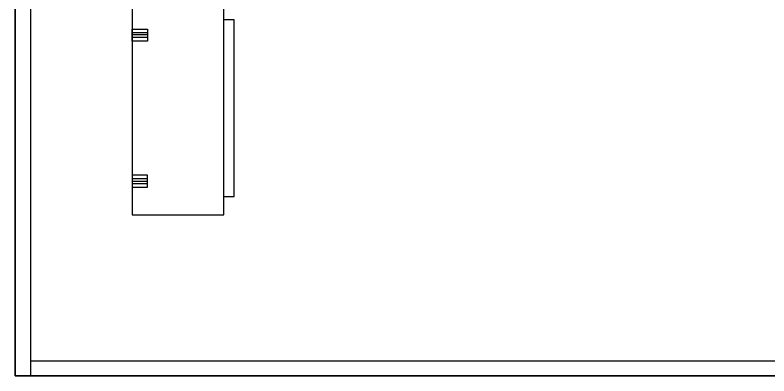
# Model space of a CAD drawing. Header units: feet. Extents: x -99009 to 3252343, y -11094690 to 9035152.
# Drawn here: x 1669927 to 1671163, y -1052165 to -1051573 of the extents above; entities that cross this region are included whole.
import ezdxf

# ---------------------------------------------------------------- set-up
doc = ezdxf.new("R2010")
doc.units = ezdxf.units.FT
doc.linetypes.add('Continous', pattern=[0])
doc.layers.add('BOR', color=6, linetype='Continous')

msp = doc.modelspace()

# ---------------------------------------------------------------- linework, layer by layer
at = {"layer": 'BOR', "color": 3, "ltscale": 5, "elevation": -86}
for points in [[(1672430.35455, -1050517.96627), (1669927.10799, -1050517.96627), (1669927.10799, -1052164.92893), (1672430.35455, -1052164.92893)], [(1669927.35455, -1050517.96627), (1672430.35455, -1050517.96627), (1672430.35455, -1052164.96627), (1669927.35455, -1052164.96627)], [(1670269.48488, -1051900.45816), (1670269.48488, -1051550.56402), (1670119.13974, -1051550.56402), (1670119.13974, -1051900.45816)], [(1670119.13974, -1051615.48579), (1670119.13974, -1051595.66756), (1670144.42506, -1051595.66756), (1670144.42506, -1051615.48579)], [(1670119.13974, -1051835.5364), (1670119.13974, -1051855.35462), (1670144.42506, -1051855.35462), (1670144.42506, -1051835.5364)]]:
    msp.add_lwpolyline(points, close=True, dxfattribs=at)
for points in [[(1669952.39331, -1050517.96627), (1669952.39331, -1052164.92893)], [(1670269.48488, -1051870.38913), (1670286.56955, -1051870.38913), (1670286.56955, -1051580.63305), (1670269.48488, -1051580.63305)], [(1670144.42506, -1051601.81805), (1670119.13974, -1051601.81805)], [(1670144.42506, -1051605.23498), (1670119.13974, -1051605.23498)], [(1670144.42506, -1051609.3353), (1670119.13974, -1051609.3353)], [(1670144.42506, -1051841.68688), (1670119.13974, -1051841.68688)], [(1670144.42506, -1051845.7872), (1670119.13974, -1051845.7872)], [(1670144.42506, -1051849.88752), (1670119.13974, -1051849.88752)], [(1669952.39331, -1052140.327), (1672405.75262, -1052140.327)]]:
    msp.add_lwpolyline(points, dxfattribs=at)

doc.saveas('drawing.dxf')
